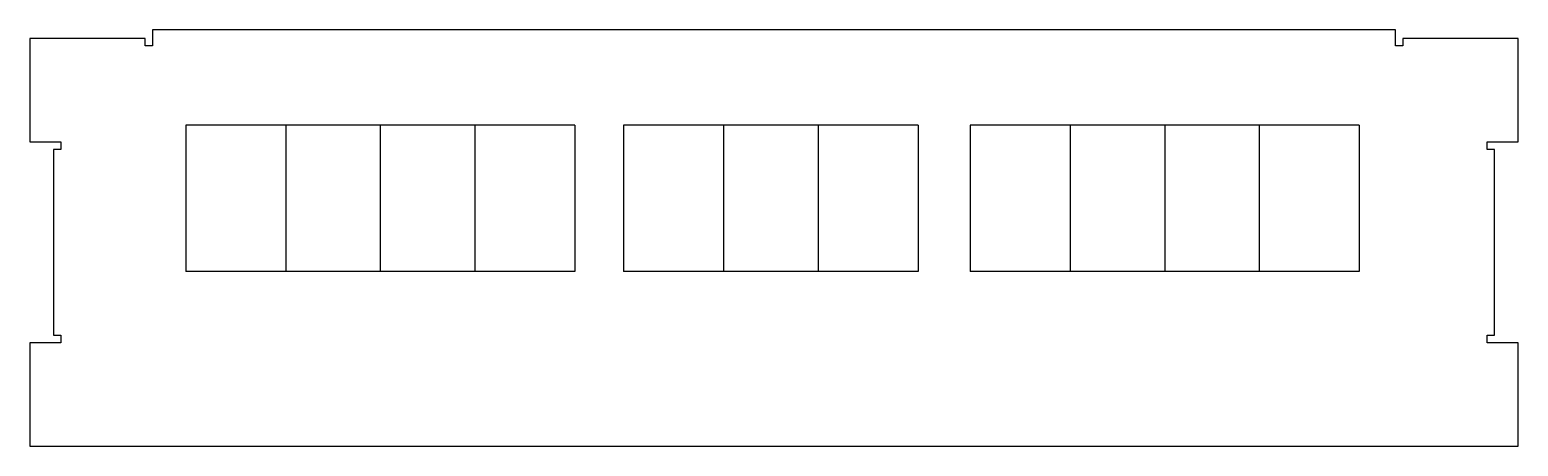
# Model space of a CAD drawing. Header units: millimetres. Extents: x 0 to 120, y 0 to 34.
import ezdxf

# ---------------------------------------------------------------- set-up
doc = ezdxf.new("R2010")
doc.units = ezdxf.units.MM

msp = doc.modelspace()

# ---------------------------------------------------------------- linework, layer by layer
at = {"color": 7, "linetype": 'Continuous'}
for p, q in [((110.1, 33.6), (9.9, 33.6)), ((9.9, 33.6), (9.9, 32.3)), ((110.1, 32.3), (110.1, 33.6)), ((9.3, 32.9), (0, 32.9)), ((0, 32.9), (0, 24.55)), ((9.3, 32.3), (9.3, 32.9)), ((120, 32.9), (110.7, 32.9)), ((110.7, 32.9), (110.7, 32.3)), ((120, 24.55), (120, 32.9)), ((9.9, 32.3), (9.3, 32.3)), ((110.7, 32.3), (110.1, 32.3)), ((43.94, 25.9), (12.58, 25.9)), ((12.58, 25.9), (12.58, 14.11)), ((20.64, 25.9), (20.64, 14.11)), ((28.26, 25.9), (28.26, 14.11)), ((35.88, 25.9), (35.88, 14.11)), ((43.94, 25.9), (43.94, 14.11)), ((71.62, 25.9), (47.88, 25.9)), ((47.88, 25.9), (47.88, 14.11)), ((55.94, 25.9), (55.94, 14.11)), ((63.56, 25.9), (63.56, 14.11)), ((71.62, 25.9), (71.62, 14.11)), ((107.18, 25.9), (75.82, 25.9)), ((75.82, 25.9), (75.82, 14.11)), ((83.88, 25.9), (83.88, 14.11)), ((91.5, 25.9), (91.5, 14.11)), ((99.12, 25.9), (99.12, 14.11)), ((107.18, 25.9), (107.18, 14.11)), ((0, 24.55), (2.5, 24.55)), ((2.5, 24.55), (2.5, 23.95)), ((117.5, 23.95), (117.5, 24.55)), ((117.5, 24.55), (120, 24.55)), ((2.5, 23.95), (1.9, 23.95)), ((1.9, 23.95), (1.9, 8.95)), ((118.1, 23.95), (117.5, 23.95)), ((118.1, 8.95), (118.1, 23.95)), ((43.94, 14.11), (12.58, 14.11)), ((71.62, 14.11), (47.88, 14.11)), ((107.18, 14.11), (75.82, 14.11)), ((1.9, 8.95), (2.5, 8.95)), ((2.5, 8.95), (2.5, 8.35)), ((117.5, 8.35), (117.5, 8.95)), ((117.5, 8.95), (118.1, 8.95)), ((2.5, 8.35), (0, 8.35)), ((0, 8.35), (0, 0)), ((120, 8.35), (117.5, 8.35)), ((120, 0), (120, 8.35)), ((0, 0), (120, 0))]:
    msp.add_line(p, q, dxfattribs=at)

doc.saveas('drawing.dxf')
